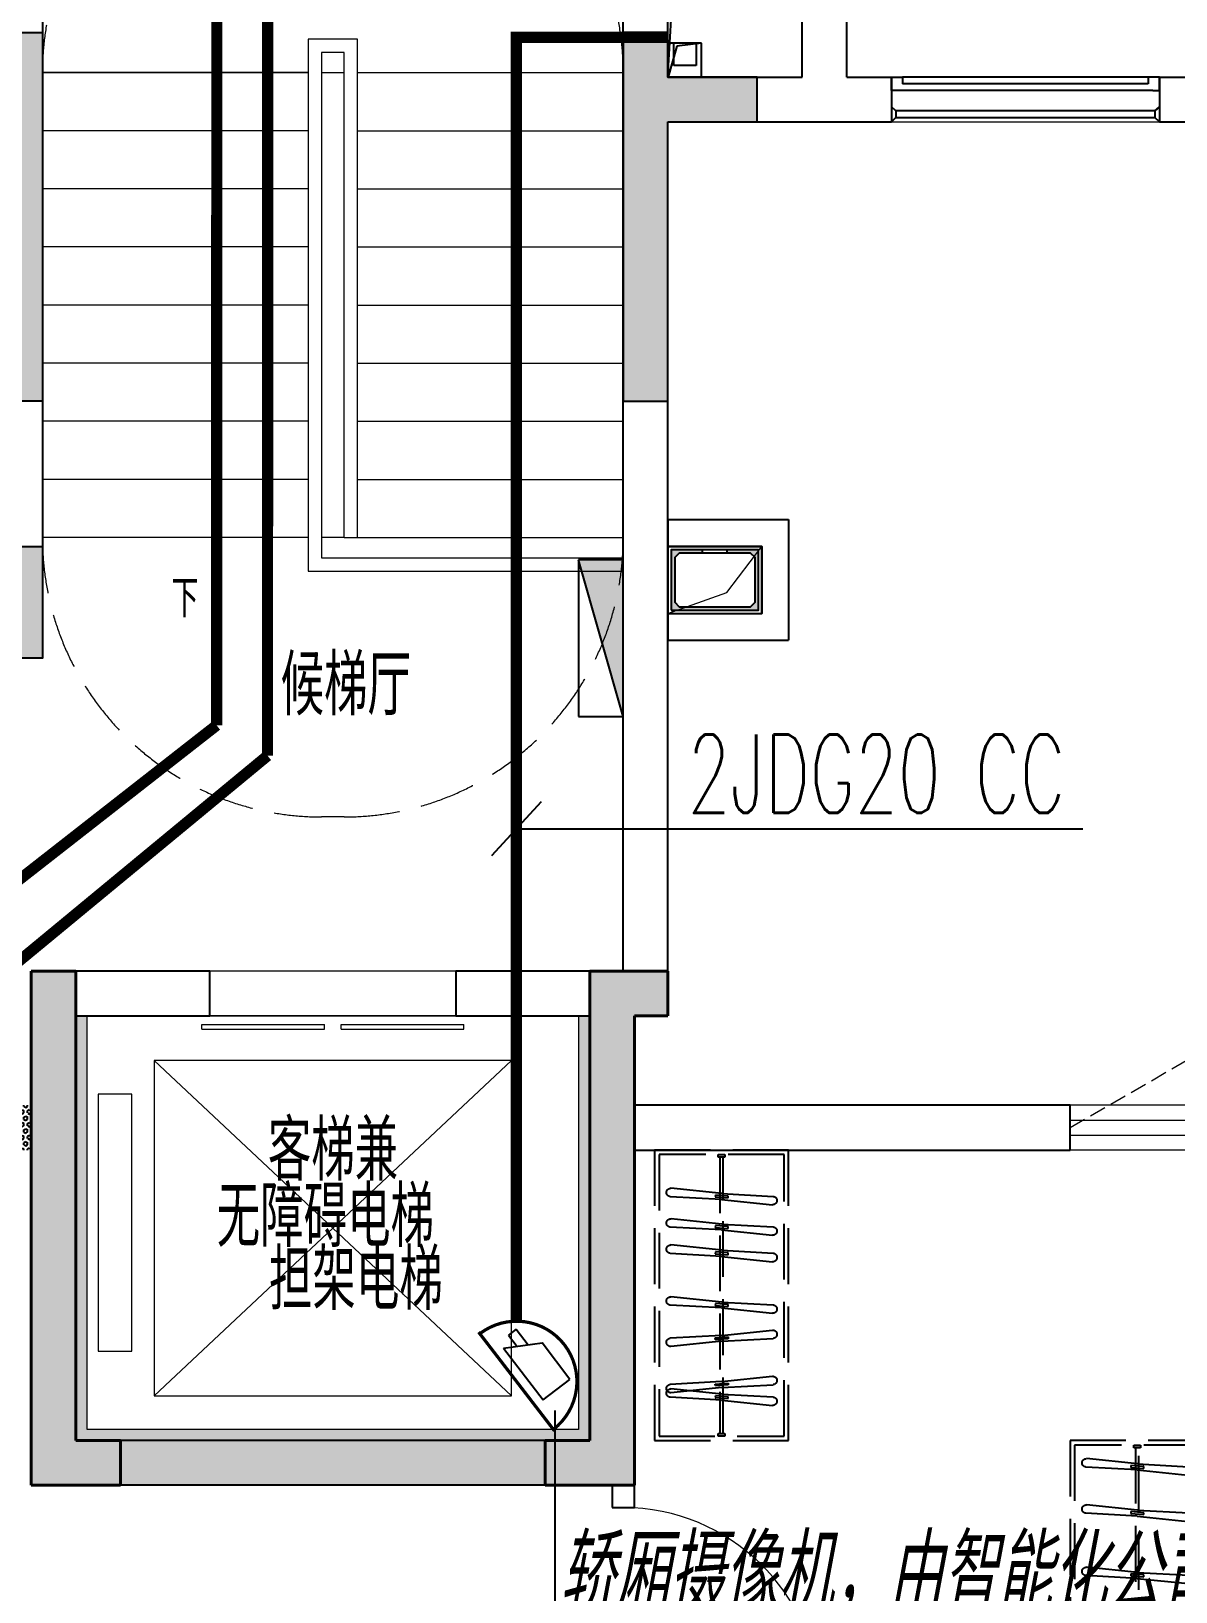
# Model space of a CAD drawing. Extents: x 3753737 to 4713801, y -857380 to 24339.
# Drawn here: x 4077063 to 4082186, y -793012 to -786031 of the extents above; entities that cross this region are included whole.
import ezdxf
from ezdxf.enums import TextEntityAlignment as Align

# ---------------------------------------------------------------- set-up
doc = ezdxf.new("R2010")
doc.units = 0
doc.header["$LTSCALE"] = 1000
doc.header["$MEASUREMENT"] = 0
doc.linetypes.add('A户型$0$DASH', pattern=[0.35, 0.25, -0.1])
doc.linetypes.add('DASH', pattern=[0.35, 0.25, -0.1])
doc.layers.get('0').update_dxf_attribs({"linetype": 'CONTINUOUS'})
for name, color, linetype in [('!!电气', 1, 'CONTINUOUS'), ('3-栏杆1', 252, 'CONTINUOUS'), ('5fur', 175, 'CONTINUOUS'), ('COLU', 7, 'CONTINUOUS'), ('DIM-照明', 7, 'CONTINUOUS'), ('EQUIP-安防', 3, 'CONTINUOUS'), ('EQUIP_消火栓', 7, 'CONTINUOUS'), ('LVTRY', 252, 'CONTINUOUS'), ('S-砼墙填充', 251, 'CONTINUOUS'), ('WALL', 252, 'CONTINUOUS'), ('WIRE-安防', 4, 'CONTINUOUS'), ('WIRE-照明', 2, 'CONTINUOUS'), ('WIRE-综合布线', 5, 'DASH'), ('保温', 6, 'CONTINUOUS'), ('看线', 185, 'CONTINUOUS'), ('铝合金', 144, 'CONTINUOUS')]:
    doc.layers.add(name, color=color, linetype=linetype)
for name, color, linetype, lineweight in [('3.5方案汇报，与郭总、侯月琴确定户型_t8$0$STAIR', 2, 'CONTINUOUS', 18), ('COLUMN', 252, 'CONTINUOUS', 40), ('DIM_SYMB', 252, 'CONTINUOUS', 20), ('PUB_HATCH', 8, 'CONTINUOUS', 9), ('PUB_TEXT', 7, 'CONTINUOUS', 20), ('STAIR', 252, 'CONTINUOUS', 20), ('WINDOW', 146, 'CONTINUOUS', 20), ('填充', 251, 'CONTINUOUS', 5), ('平面-看线', 252, 'CONTINUOUS', 15), ('立面-洞口示意', 252, 'CONTINUOUS', 13)]:
    doc.layers.add(name, color=color, linetype=linetype, lineweight=lineweight)
doc.styles.add('_TCH_DIM', font='SIMPLEX', dxfattribs={"bigfont": 'GBCBIG'})
doc.styles.add('_TEL_DIM', font='SIMPLEX', dxfattribs={"width": 0.8, "height": 3.5, "bigfont": 'HZTXT'})
doc.styles.add('HZTXT', font='gbeitc.shx', dxfattribs={"width": 0.8, "height": 400, "bigfont": 'hztxt.shx'})
doc.styles.get("Standard").update_dxf_attribs({"font": 'gbenor.shx', "bigfont": 'gbcbig.shx'})
pattern_1 = [(90, (0, 0), (-16.49778, 1e-15), [9.525, -19.05]), (210, (0, 0), (8.24889, -14.2874966), [9.525, -19.05]), (150, (6e-16, 9.525), (-8.24889, -14.2874966), [9.525, -19.05])]

# ---------------------------------------------------------------- blocks, each defined once
blk = doc.blocks.new('dfgdfgsf')
at = {"layer": '5fur', "color": 252, "linetype": 'A户型$0$DASH'}
for p, q in [((2086566.6, -1251032.2), (2086536.6, -1251032.2)), ((2086536.6, -1251032.2), (2086536.6, -1251044.2)), ((2086536.6, -1251044.2), (2086566.6, -1251044.2)), ((2086559.1, -1251044.2), (2086559.1, -1252280.2)), ((2086566.6, -1251044.2), (2086566.6, -1251032.2)), ((2086550, -1251207.2), (2086778, -1251183.4)), ((2086550, -1251207.2), (2086321.1, -1251219.5)), ((2086552.1, -1251233.2), (2086324, -1251257)), ((2086552.1, -1251233.2), (2086781, -1251221)), ((2086550, -1251343.9), (2086321.1, -1251356.2)), ((2086550, -1251343.9), (2086777.6, -1251320.2)), ((2086552.1, -1251369.9), (2086324, -1251393.8)), ((2086552.1, -1251369.9), (2086781, -1251357.7)), ((2086550, -1251460.9), (2086321.1, -1251473.2)), ((2086550, -1251460.9), (2086778, -1251437.1)), ((2086552.3, -1251488.9), (2086781, -1251474.7)), ((2086552.1, -1251488.9), (2086324, -1251512.8)), ((2086550, -1251692.8), (2086321.1, -1251705.1)), ((2086550, -1251692.8), (2086778, -1251669)), ((2086552, -1251718.8), (2086323.9, -1251742.7)), ((2086552.1, -1251718.8), (2086781, -1251706.6)), ((2086552.1, -1251841.5), (2086324, -1251817.7)), ((2086550, -1251867.5), (2086321.1, -1251855.3)), ((2086550, -1251867.5), (2086778, -1251891.4)), ((2086552.1, -1251841.5), (2086781, -1251853.8)), ((2086552.1, -1252048.4), (2086324, -1252024.5)), ((2086550, -1252074.4), (2086321.1, -1252062.1)), ((2086550, -1252104.9), (2086321.1, -1252117.2)), ((2086550, -1252074.4), (2086778, -1252098.2)), ((2086550, -1252104.9), (2086778, -1252081.1)), ((2086552.1, -1252048.4), (2086781, -1252060.6)), ((2086552.1, -1252130.9), (2086324, -1252154.8)), ((2086552.1, -1252130.9), (2086781, -1252118.7)), ((2086566.6, -1252280.2), (2086536.6, -1252280.2)), ((2086536.6, -1252280.2), (2086536.6, -1252292.2)), ((2086536.6, -1252292.2), (2086566.6, -1252292.2)), ((2086566.6, -1252292.2), (2086566.6, -1252280.2)), ((2084706.6, -1252332.2), (2084676.6, -1252332.2)), ((2084676.6, -1252332.2), (2084676.6, -1252344.2)), ((2084676.6, -1252344.2), (2084706.6, -1252344.2)), ((2084699.1, -1252344.2), (2084699.1, -1254380.2)), ((2084706.6, -1252344.2), (2084706.6, -1252332.2)), ((2084690, -1252416.9), (2084461.1, -1252429.1)), ((2084692.1, -1252442.9), (2084464, -1252466.7)), ((2084690, -1252416.9), (2084918.1, -1252393.1)), ((2084692.1, -1252442.9), (2084921, -1252430.7)), ((2084690, -1252623.7), (2084918.1, -1252599.9)), ((2084690, -1252623.7), (2084461.1, -1252636)), ((2084692.1, -1252649.7), (2084464, -1252673.6)), ((2084692.1, -1252649.7), (2084921, -1252637.5)), ((2084690, -1252902.5), (2084918.1, -1252878.7)), ((2084690, -1252902.5), (2084461.1, -1252914.8)), ((2084692, -1252928.5), (2084463.9, -1252952.3)), ((2084692.1, -1252928.5), (2084921, -1252916.3))]:
    blk.add_line(p, q, dxfattribs=at)
for points in [[(2086851.6, -1252312.2), (2086251.6, -1252312.2), (2086251.6, -1251012.2), (2086851.6, -1251012.2)], [(2086831.6, -1252292.2), (2086271.6, -1252292.2), (2086271.6, -1251032.2), (2086831.6, -1251032.2)], [(2086580, -1251222.3), (2086522.1, -1251226.9), (2086521.4, -1251218.2), (2086579.3, -1251213.6)], [(2086580, -1251359), (2086522.1, -1251363.6), (2086521.4, -1251354.9), (2086579.3, -1251350.4)], [(2086580, -1251476), (2086522.1, -1251480.6), (2086521.4, -1251471.9), (2086579.3, -1251467.4)], [(2086580, -1251707.9), (2086522.1, -1251712.5), (2086521.4, -1251703.8), (2086579.3, -1251699.2)], [(2086580, -1251852.5), (2086522.1, -1251847.9), (2086521.4, -1251856.6), (2086579.3, -1251861.1)], [(2086580, -1252059.3), (2086522.1, -1252054.7), (2086521.4, -1252063.4), (2086579.3, -1252068)], [(2086580, -1252120), (2086522.1, -1252124.6), (2086521.4, -1252115.9), (2086579.3, -1252111.4)], [(2084991.6, -1254412.2), (2084391.6, -1254412.2), (2084391.6, -1252312.2), (2084991.6, -1252312.2)], [(2084971.6, -1254392.2), (2084411.6, -1254392.2), (2084411.6, -1252332.2), (2084971.6, -1252332.2)], [(2084720, -1252432), (2084662.1, -1252436.6), (2084661.5, -1252427.9), (2084719.3, -1252423.3)], [(2084720, -1252638.8), (2084662.1, -1252643.4), (2084661.5, -1252634.7), (2084719.3, -1252630.1)], [(2084720, -1252917.6), (2084662.1, -1252922.2), (2084661.5, -1252913.5), (2084719.3, -1252908.9)]]:
    blk.add_lwpolyline(points, close=True, dxfattribs=at)
for points in [[(2086544.1, -1252280.2), (2086544.1, -1251044.2)], [(2084684.1, -1254380.2), (2084684.1, -1252344.2)]]:
    blk.add_lwpolyline(points, dxfattribs=at)
for centre, radius, start, end in [((2086779.5, -1251202.2), 18.8, 274.51246, 94.51246), ((2086322.5, -1251238.2), 18.8, 94.51246, 274.51246), ((2086779.5, -1251338.9), 18.8, 274.51246, 94.51246), ((2086322.5, -1251375), 18.8, 94.51246, 274.51246), ((2086323.5, -1251492.9), 19.9, 97.25134, 271.62727), ((2086779.5, -1251455.9), 18.8, 274.51246, 94.51246), ((2086779.5, -1251687.8), 18.8, 274.51246, 94.51246), ((2086322.4, -1251723.9), 18.8, 94.51246, 274.51246), ((2086322.5, -1251836.5), 18.8, 85.48754, 265.48754), ((2086779.5, -1251872.6), 18.8, 265.48754, 85.48754), ((2086322.5, -1252043.3), 18.8, 85.48754, 265.48754), ((2086779.5, -1252079.4), 18.8, 265.48754, 85.48754), ((2086779.5, -1252099.9), 18.8, 274.51246, 94.51246), ((2086322.5, -1252136), 18.8, 94.51246, 274.51246), ((2084919.5, -1252411.9), 18.8, 274.51246, 94.51246), ((2084919.5, -1252618.7), 18.8, 274.51246, 94.51246), ((2084919.5, -1252897.5), 18.8, 274.51246, 94.51246)]:
    blk.add_arc(centre, radius, start, end, dxfattribs=at)
blk = doc.blocks.new('GDGDGRD')
at = {"layer": 'PUB_HATCH'}
for points in [[(431966.6, 293615.4), (431616.6, 293615.4), (431616.6, 293415.4), (431766.6, 293415.4), (431766.6, 291315.4), (432166.6, 291315.4), (432166.6, 291515.4), (431966.6, 291515.4)], [(434266.6, 293615.4), (434266.6, 291515.4), (434066.6, 291515.4), (434066.6, 291315.4), (434466.6, 291315.4), (434466.6, 293415.4), (434466.6, 293415.4), (434466.6, 293615.4)]]:
    blk.add_hatch(color=256, dxfattribs=at).paths.add_polyline_path(points)
at = {"layer": 'S-砼墙填充'}
h = blk.add_hatch(color=252, dxfattribs=at)
h.dxf.hatch_style = 1
h.paths.add_polyline_path([(431616.6, 297415.4), (431216.6, 297415.4), (431216.6, 297615.4), (431616.6, 297615.4), (431616.6, 297815.4), (431816.6, 297815.4), (431816.6, 296165.4), (431616.6, 296165.4)])
h = blk.add_hatch(color=252, dxfattribs=at)
h.dxf.hatch_style = 1
h.paths.add_polyline_path([(434616.6, 297415.4), (435016.6, 297415.4), (435016.6, 297615.4), (434616.6, 297615.4), (434616.6, 297815.4), (434416.6, 297815.4), (434416.6, 296165.4), (434616.6, 296165.4)])
h = blk.add_hatch(color=252, dxfattribs=at)
h.dxf.hatch_style = 1
h.paths.add_polyline_path([(434916.6, 295015.6), (434916.6, 295215.6), (434616.6, 295215.6), (434616.6, 295515.6), (434416.6, 295515.6), (434416.6, 295015.6)])
at = {"layer": 'COLU', "color": 252}
for points in [[(431616.6, 297415.4), (431216.6, 297415.4), (431216.6, 297615.4), (431616.6, 297615.4), (431616.6, 297815.4), (431816.6, 297815.4), (431816.6, 296165.4), (431616.6, 296165.4), (431616.6, 297415.4)], [(434616.6, 297415.4), (435016.6, 297415.4), (435016.6, 297615.4), (434616.6, 297615.4), (434616.6, 297815.4), (434416.6, 297815.4), (434416.6, 296165.4), (434616.6, 296165.4), (434616.6, 297415.4)], [(434916.6, 295015.6), (434916.6, 295215.6), (434616.6, 295215.6), (434616.6, 295515.6), (434416.6, 295515.6), (434416.6, 295015.6)]]:
    blk.add_lwpolyline(points, close=True, dxfattribs=at)
at = {"layer": 'COLUMN', "color": 252}
for p, q in [((431966.6, 293615.4), (431616.6, 293615.4)), ((431616.6, 293615.4), (431616.6, 293415.4)), ((431966.6, 291515.4), (431966.6, 293615.4)), ((434266.6, 293615.4), (434266.6, 291515.4)), ((434466.6, 293615.4), (434266.6, 293615.4)), ((434466.6, 293415.4), (434466.6, 293615.4)), ((431616.6, 293415.4), (431766.6, 293415.4)), ((431766.6, 293415.4), (431766.6, 291315.4)), ((434466.6, 291315.4), (434466.6, 293415.4)), ((434466.6, 293415.4), (434466.6, 293415.4)), ((432166.6, 291515.4), (431966.6, 291515.4)), ((432166.6, 291315.4), (432166.6, 291515.4)), ((434266.6, 291515.4), (434066.6, 291515.4)), ((434066.6, 291515.4), (434066.6, 291315.4)), ((431766.6, 291315.4), (432166.6, 291315.4)), ((434066.6, 291315.4), (434466.6, 291315.4))]:
    blk.add_line(p, q, dxfattribs=at)
blk = doc.blocks.new('VXVXVXDVXDVXVDX')
at = {"layer": '保温', "linetype": 'Continuous', "ltscale": 10}
h = blk.add_hatch(dxfattribs=at)
h.set_pattern_fill('HEX', color=251, scale=10, angle=90, style=0)
h.set_pattern_definition(pattern_1)
h.paths.add_polyline_path([(435016.6, 292815.4), (435016.6, 293015.4), (434466.6, 293015.4), (434466.6, 292815.4)])
h = blk.add_hatch(dxfattribs=at)
h.set_pattern_fill('HEX', color=251, scale=10, angle=90, style=0)
h.set_pattern_definition(pattern_1)
h.paths.add_polyline_path([(434066.6, 291315.4), (434066.6, 291515.4), (432166.6, 291515.4), (432166.6, 291315.4)])
blk = doc.blocks.new('$TwtSys$00000434')
at = {"color": 252}
for p, q in [((-0.5, 0.5), (-0.5, -0.5)), ((-0.5, -0.5), (0.5, 0.5)), ((0.5, 0.5), (-0.5, 0.5)), ((0.5, -0.5), (0.5, 0.5)), ((-0.5, -0.5), (0.5, -0.5))]:
    blk.add_line(p, q, dxfattribs=at)
blk.add_solid([(0.5, -0.5), (0.5, 0.5), (-0.5, -0.5)], dxfattribs=at)
blk = doc.blocks.new('A$C1BAD4CCC')
at = {"layer": 'PUB_HATCH'}
blk.add_hatch(color=252, dxfattribs=at).paths.add_polyline_path([(15, -15), (15, -285), (155, -285), (155, -270), (50, -270), (30, -250), (30, -50), (50, -30), (370, -30), (390, -50), (390, -250), (370, -270), (265, -270), (265, -285), (405, -285), (405, -15)])
at = {"layer": 'LVTRY', "color": 252}
for p, q in [((155, -270), (155, -285)), ((265, -270), (265, -285))]:
    blk.add_line(p, q, dxfattribs=at)
for points in [[(420, 0), (0, 0), (0, -300), (420, -300)], [(405, -15), (15, -15), (15, -285), (405, -285)], [(50, -270), (370, -270), (390, -250), (390, -50), (370, -30), (50, -30), (30, -50), (30, -250), (50, -270)]]:
    blk.add_lwpolyline(points, close=True, dxfattribs=at)
at = {"layer": '立面-洞口示意', "color": 252}
blk.add_lwpolyline([(420, 0), (156.4, -93.9), (0, -300)], dxfattribs=at)
blk = doc.blocks.new('$DORLIB2D$00000127')
at = {"color": 0}
for points in [[(-0.5333, 0.7949), (-0.5333, 0.6904)], [(-0.0333, 0.7949), (-0.5333, 0.7949)], [(-0.0333, 0.7949), (-0.0333, 0.6904)], [(0.5333, 0.7949), (0.0333, 0.7949)], [(0.0333, 0.7949), (0.0333, 0.6904)], [(0.5333, 0.7949), (0.5333, 0.6904)], [(-0.0333, 0.6904), (-0.5333, 0.6904)], [(0.5333, 0.6904), (0.0333, 0.6904)], [(0.5, 0.5), (-0.5, 0.5)]]:
    blk.add_lwpolyline(points, dxfattribs=at)
blk = doc.blocks.new('$WINLIB2D$00000001')
at = {"color": 0}
for points in [[(-0.5, 0.5), (-0.5, -0.5)], [(-0.5, 0.5), (0.5, 0.5)], [(0.5, -0.5), (0.5, 0.5)], [(0.5, 0.1667), (-0.5, 0.1667)], [(0.5, -0.1667), (-0.5, -0.1667)], [(-0.5, -0.5), (0.5, -0.5)]]:
    blk.add_lwpolyline(points, dxfattribs=at)
blk = doc.blocks.new('$DorLib2D$00000001')
for p, q in [((0.45, 0.975), (0.5, 0.975)), ((0.45, 0), (0.45, 0.975)), ((0.5, 0), (0.5, 0.975)), ((0.5, 0), (0.45, 0))]:
    blk.add_line(p, q)
at = {"lineweight": 13}
blk.add_arc((0.475, 0), 0.975, 91.46928, 180, dxfattribs=at)
blk = doc.blocks.new('A$C100F5A36')
at = {"layer": '填充'}
h = blk.add_hatch(dxfattribs=at)
h.set_pattern_fill('隔热材料02', color=252, scale=100, style=0)
h.set_pattern_definition([(0, (-1149905.93, -622721.03), (0, 50), []), (0, (-1149905.93, -622704.364), (0, 50), []), (270, (-1149862.19, -622695.733), (50, -9e-15), [5.01775, -44.98225]), (270, (-1149899.65, -622695.733), (50, -9e-15), [5.01775, -44.98225]), (90, (-1149874.137, -622729.66), (-50, 3e-15), [5.01775, -44.98225]), (90, (-1149887.7, -622729.66), (-50, 3e-15), [5.01775, -44.98225]), (180, (-1149855.907, -622737.697), (-6e-15, -50), [50.02425, 0.02425]), (135, (-1149869.864, -622735.19), (3e-15, 49.99987405), [4.268, -66.44275]), (116.56505, (-1149822.882, -622732.17), (0.00011283, 49.99993342), [2.805, -108.9985]), (116.56505, (-1149872.882, -622732.17), (0.00011283, 49.99993342), [2.805, -108.9985]), (153.43495, (-1149814.847, -622737.697), (-0.0001128, 49.9999334), [5.61, -106.1935]), (153.43495, (-1149864.847, -622737.697), (-0.0001128, 49.9999334), [5.61, -106.1935]), (63.43495, (-1149824.137, -622724.644), (-0.00011283, 49.99993342), [26.714, -85.0895]), (63.43495, (-1149874.137, -622724.644), (-0.00011283, 49.99993342), [26.714, -85.0895]), (116.56505, (-1149812.19, -622695.733), (0.00011283, 49.99993342), [2.805, -108.9985]), (116.56505, (-1149862.19, -622695.733), (0.00011283, 49.99993342), [2.805, -108.9985]), (135, (-1149863.444, -622693.224), (3e-15, 49.99987405), [4.268, -66.44275]), (153.43495, (-1149816.462, -622690.206), (-0.0001128, 49.9999334), [5.61, -106.1935]), (153.43495, (-1149866.462, -622690.206), (-0.0001128, 49.9999334), [5.61, -106.1935]), (45, (-1149898.394, -622693.224), (0, 49.99987405), [4.268, -66.44275]), (63.43495, (-1149849.649, -622695.733), (-0.00011283, 49.99993342), [2.805, -108.9985]), (63.43495, (-1149899.649, -622695.733), (-0.00011283, 49.99993342), [2.805, -108.9985]), (26.56505, (-1149845.376, -622690.206), (0.0001128, 49.9999334), [5.61, -106.1935]), (26.56505, (-1149895.376, -622690.206), (0.0001128, 49.9999334), [5.61, -106.1935]), (116.56505, (-1149837.702, -622724.644), (0.00011283, 49.99993342), [26.714, -85.0895]), (116.56505, (-1149887.702, -622724.644), (0.00011283, 49.99993342), [26.714, -85.0895]), (45, (-1149891.974, -622735.19), (0, 49.99987405), [4.268, -66.44275]), (63.43495, (-1149838.956, -622732.17), (-0.00011283, 49.99993342), [2.805, -108.9985]), (63.43495, (-1149888.956, -622732.17), (-0.00011283, 49.99993342), [2.805, -108.9985]), (26.56505, (-1149846.99, -622737.697), (0.0001128, 49.9999334), [5.61, -106.1935]), (26.56505, (-1149896.99, -622737.697), (0.0001128, 49.9999334), [5.61, -106.1935])])
h.paths.add_polyline_path([(48202.5, -12082.4), (48152.5, -12082.4), (48152.5, -13982.4), (50452.5, -13982.4), (50452.5, -12082.4), (50402.5, -12082.4), (50402.5, -13932.4), (48202.5, -13932.4)])
at = {"layer": '3-栏杆1', "color": 252}
for p, q in [((51822.7, -8033.3), (51802.4, -8015.5)), ((51802.4, -8015.5), (51822.7, -8033.3)), ((52982.2, -8033.3), (53002.5, -8015.5)), ((53002.5, -8015.5), (52982.2, -8033.3)), ((51802.4, -8082.4), (51822.7, -8062.6)), ((52982.2, -8033.3), (51822.7, -8033.3)), ((51822.7, -8033.3), (51822.7, -8062.6)), ((51822.7, -8062.6), (52982.2, -8062.6)), ((52982.2, -8033.3), (52982.2, -8062.6)), ((52982.2, -8062.6), (53002.5, -8082.4)), ((53002.5, -8082.4), (52982.2, -8062.6))]:
    blk.add_line(p, q, dxfattribs=at)
at = {"layer": '3.5方案汇报，与郭总、侯月琴确定户型_t8$0$STAIR', "color": 252}
for p, q in [((48502.5, -12282.4), (50102.5, -13782.4)), ((50102.5, -12282.4), (48502.5, -13782.4))]:
    blk.add_line(p, q, dxfattribs=at)
for points in [[(50102.5, -13782.4), (50102.5, -12282.4), (48502.5, -12282.4), (48502.5, -13782.4)], [(48402.5, -13582.4), (48402.5, -12432.4), (48252.5, -12432.4), (48252.5, -13582.4)]]:
    blk.add_lwpolyline(points, close=True, dxfattribs=at)
at = {"layer": 'DIM_SYMB', "color": 252}
blk.add_lwpolyline([(48627.5, -10072.4, 0, 0, 0), (48627.5, -7147.4, 0, 0, 0), (49977.5, -7147.4, 0, 0, 0), (49977.5, -9662.4, 40, 0, 0), (49977.5, -9812.4, 0, 0, 0)], format="xyseb", dxfattribs=at)
at = {"layer": 'STAIR', "color": 252}
for p, q in [((48002.5, -6432.4), (48002.5, -7862.4)), ((50602.5, -7862.4), (50602.5, -6432.4)), ((49412.5, -7712.4), (49192.5, -7712.4)), ((49192.5, -7712.4), (49192.5, -10092.4)), ((49412.5, -9942.4), (49412.5, -7712.4)), ((49352.5, -7772.4), (49252.5, -7772.4)), ((49252.5, -7772.4), (49252.5, -10032.4)), ((49352.5, -9942.4), (49352.5, -7772.4)), ((48002.5, -7862.4), (48002.5, -9942.4)), ((49192.5, -7862.4), (48002.5, -7862.4)), ((48002.5, -7862.4), (49192.5, -7862.4)), ((49252.5, -7862.4), (49252.5, -9942.4)), ((49252.5, -7862.4), (49352.5, -7862.4)), ((49352.5, -9942.4), (49352.5, -7862.4)), ((49412.5, -7862.4), (50602.5, -7862.4)), ((49412.5, -7862.4), (50602.5, -7862.4)), ((50602.5, -9942.4), (50602.5, -7862.4)), ((49192.5, -8122.4), (48002.5, -8122.4)), ((49412.5, -8122.4), (50602.5, -8122.4)), ((49192.5, -8382.4), (48002.5, -8382.4)), ((49412.5, -8382.4), (50602.5, -8382.4)), ((49192.5, -8642.4), (48002.5, -8642.4)), ((49412.5, -8642.4), (50602.5, -8642.4)), ((49192.5, -8902.4), (48002.5, -8902.4)), ((49412.5, -8902.4), (50602.5, -8902.4)), ((49192.5, -9162.4), (48002.5, -9162.4)), ((49412.5, -9162.4), (50602.5, -9162.4)), ((49192.5, -9422.4), (48002.5, -9422.4)), ((49412.5, -9422.4), (50602.5, -9422.4)), ((49192.5, -9682.4), (48002.5, -9682.4)), ((49412.5, -9682.4), (50602.5, -9682.4)), ((49192.5, -9942.4), (48002.5, -9942.4)), ((49352.5, -9942.4), (49252.5, -9942.4)), ((49352.5, -9942.4), (49412.5, -9942.4)), ((49352.5, -9942.4), (49412.5, -9942.4)), ((49412.5, -9942.4), (50602.5, -9942.4)), ((49252.5, -10032.4), (50602.5, -10032.4)), ((50602.5, -10032.4), (50602.5, -10092.4)), ((49192.5, -10092.4), (50602.5, -10092.4))]:
    blk.add_line(p, q, dxfattribs=at)
at = {"layer": 'STAIR', "color": 252, "linetype": 'DASH'}
for points in [[(50602.5, -7862.4, 0.414214), (49352.5, -6612.4), (49252.5, -6612.4, 0.414214), (48002.5, -7862.4)], [(50602.5, -9942.4, -0.414214), (49352.5, -11192.4), (49252.5, -11192.4, -0.414214), (48002.5, -9942.4)]]:
    blk.add_lwpolyline(points, format="xyb", dxfattribs=at)
at = {"layer": 'WALL', "color": 252}
for p, q in [((51602.5, -7882.4), (51602.5, -6232.4)), ((48002.5, -6432.4), (48002.5, -7982.4)), ((50602.5, -7982.4), (50602.5, -6432.4)), ((50802.5, -7882.4), (50802.5, -6432.4)), ((51402.5, -7882.4), (51402.5, -6432.4)), ((50802.5, -7882.4), (51402.5, -7882.4)), ((51602.5, -7882.4), (51802.5, -7882.4)), ((51802.5, -7882.4), (51802.5, -8082.4)), ((53002.5, -7882.4), (53702.5, -7882.4)), ((53002.5, -7882.4), (53002.5, -8082.4)), ((48002.5, -7982.4), (48002.5, -10382.1)), ((50602.5, -11882.4), (50602.5, -7982.4)), ((50802.5, -8082.4), (51502.5, -8082.4)), ((50802.5, -12082.4), (50802.5, -8082.4)), ((51502.5, -8082.4), (51802.5, -8082.4)), ((53002.5, -8082.4), (53502.5, -8082.4)), ((50802.5, -9861.9), (51342.5, -9861.9)), ((50802.5, -9861.9), (50802.5, -9981.9)), ((51342.5, -9861.9), (51342.5, -10401.9)), ((50802.5, -9981.9), (51222.5, -9981.9)), ((51222.5, -9981.9), (51222.5, -10281.9)), ((50802.5, -10281.9), (51222.5, -10281.9)), ((50802.5, -10281.9), (50802.5, -10401.9)), ((48002.5, -10382.1), (48002.5, -10482.1)), ((50802.5, -10401.9), (51342.5, -10401.9)), ((48002.5, -10482.1), (47802.5, -10482.1)), ((48752.5, -11882.4), (47952.5, -11882.4)), ((48752.5, -12082.4), (48752.5, -11882.4)), ((50552.5, -11882.4), (49852.5, -11882.4)), ((49852.5, -11882.4), (49852.5, -12082.4)), ((50602.5, -11882.4), (50552.5, -11882.4)), ((48152.5, -12082.4), (48152.5, -12582.4)), ((48152.5, -12082.4), (48752.5, -12082.4)), ((49852.5, -12082.4), (50452.5, -12082.4)), ((50452.5, -12582.4), (50452.5, -12082.4)), ((50802.5, -12082.4), (50652.5, -12082.4)), ((50652.5, -12482.4), (50652.5, -12082.4)), ((52602.5, -12482.4), (50652.5, -12482.4)), ((52602.5, -12682.4), (52602.5, -12482.4)), ((48152.5, -12582.4), (48152.5, -13982.4)), ((50452.5, -13982.4), (50452.5, -12582.4)), ((50652.5, -14082.4), (50652.5, -12682.4)), ((50652.5, -12682.4), (52602.5, -12682.4)), ((50452.5, -13982.4), (48152.5, -13982.4)), ((50652.5, -14282.4), (50652.5, -14082.4)), ((50552.5, -14182.4), (47952.5, -14182.4)), ((50552.5, -14182.4), (50552.5, -14282.4)), ((50552.5, -14282.4), (50652.5, -14282.4))]:
    blk.add_line(p, q, dxfattribs=at)
at = {"layer": 'WINDOW', "color": 252}
for p, q in [((49852.5, -11882.4), (48752.5, -11882.4)), ((49852.5, -12082.4), (48752.5, -12082.4))]:
    blk.add_line(p, q, dxfattribs=at)
at = {"layer": 'WINDOW', "color": 252, "linetype": 'DASH', "ltscale": 0.3}
blk.add_lwpolyline([(52602.5, -12582.4), (53295.3, -12182.4, -0.131652), (53402.5, -12582.4)], format="xyb", dxfattribs=at)
at = {"layer": '填充', "color": 252}
blk.add_lwpolyline([(48202.5, -12082.4), (48152.5, -12082.4), (48152.5, -13982.4), (50452.5, -13982.4), (50452.5, -12082.4), (50402.5, -12082.4), (50402.5, -13932.4), (48202.5, -13932.4)], close=True, dxfattribs=at)
at = {"layer": '平面-看线', "color": 252}
blk.add_line((51802.5, -8082.4), (53002.5, -8082.4), dxfattribs=at)
at = {"layer": '看线', "color": 252, "ltscale": 0.5}
blk.add_lwpolyline([(50802.5, -7882.4), (50877.4, -6565.3), (51402.5, -6432.4)], dxfattribs=at)
at = {"layer": '铝合金', "color": 252}
for points in [[(51832.5, -7942.4), (51802.5, -7942.4), (51802.5, -7882.4), (51852.5, -7882.4), (51852.5, -7912.4)], [(51802.5, -7912.4), (51802.5, -7882.4), (51852.5, -7882.4), (51852.5, -7892.4), (51852.5, -7892.4), (51852.5, -7912.4)], [(52952.5, -7882.4), (51852.5, -7882.4)], [(52972.5, -7942.4), (53002.5, -7942.4), (53002.5, -7882.4), (52952.5, -7882.4), (52952.5, -7912.4)], [(53002.5, -7912.4), (53002.5, -7882.4), (52952.5, -7882.4), (52952.5, -7892.4), (52952.5, -7892.4), (52952.5, -7912.4)], [(52972.5, -7942.4), (51832.5, -7942.4)], [(52952.5, -7912.4), (51852.5, -7912.4)]]:
    blk.add_lwpolyline(points, dxfattribs=at)
at = {"color": 252, "xscale": -1}
for name in ['GDGDGRD', 'VXVXVXDVXDVXVDX']:
    blk.add_blockref(name, (482419, -305497.8), dxfattribs=at)
at = {"color": 252, "rotation": 180}
blk.add_blockref('A$C1BAD4CCC', (51222.5, -10281.9), dxfattribs=at)
at = {"layer": 'EQUIP_消火栓', "color": 252, "xscale": 700, "yscale": 200, "zscale": 700, "rotation": 89.9999999999792}
blk.add_blockref('$TwtSys$00000434', (50502.5, -10392.4), dxfattribs=at)
at = {"layer": 'WINDOW', "color": 252}
for name, p, xscale, yscale, zscale, rotation in [('$DORLIB2D$00000127', (49302.5, -11982.4), 1100, 200, 1100, 180), ('$WINLIB2D$00000001', (53802.5, -12582.4), 2400, 200, 2400, 179.9999999873282), ('$DorLib2D$00000001', (50602.5, -14732.4), -900, -900, -900, 90.000000007019)]:
    blk.add_blockref(name, p, dxfattribs=dict(at, xscale=xscale, yscale=yscale, zscale=zscale, rotation=rotation))
at = {"layer": 'WINDOW', "color": 252, "xscale": -1}
blk.add_blockref('dfgdfgsf', (2137594, 1238329.8), dxfattribs=at)
at = {"layer": 'DIM_SYMB', "color": 7, "style": '_TCH_DIM'}
blk.add_text('下', height=168.8, dxfattribs=at).set_placement((48580, -10299.9))
at = {"layer": 'PUB_TEXT', "color": 252}
for s, p in [('候梯厅', (49068.7, -10738)), ('客梯兼', (49011.6, -12820.3)), ('无障碍电梯', (48783, -13116.1)), ('担架电梯', (49017, -13397.6))]:
    blk.add_text(s, height=270.07, dxfattribs=at).set_placement(p)
blk = doc.blocks.new('A$C04F44ECC')
at = {"layer": '!!电气'}
for p, q in [((0, 0), (-300, 0)), ((-300, 0), (-300, -300)), ((-250, -200), (-250, 0)), ((0, 0), (-223, -27)), ((-50, 0), (-50, -200)), ((0, -300), (0, 0)), ((-223, -27), (-300, -300)), ((-50, -200), (-250, -200)), ((-300, -300), (0, -300))]:
    blk.add_line(p, q, dxfattribs=at)
blk = doc.blocks.new('$equip$00002731')
for p, q in [((0.75, 0), (-0.75, 0)), ((-0.427, -0.123), (-0.187, -0.543)), ((-0.427, -0.123), (0.383, -0.123)), ((0.383, -0.123), (0.383, -0.543)), ((-0.517, -0.273), (-0.341, -0.273)), ((-0.517, -0.393), (-0.517, -0.273)), ((-0.517, -0.393), (-0.273, -0.393)), ((0.383, -0.543), (-0.187, -0.543))]:
    blk.add_line(p, q)
at = {"const_width": 0.04}
for points in [[(-0.75, 0), (-0.775, 0)], [(0.75, 0), (0.775, 0)]]:
    blk.add_lwpolyline(points, dxfattribs=at)
blk.add_lwpolyline([(0.75, 0, -1), (-0.75, 0), (0.75, 0), (0.75, 0, -1), (-0.75, 0, -1.517539)], format="xyb", dxfattribs=at)
blk.add_arc((0, 0), 0.75, 180, 0)
for p in [(0, 0), (0.75, 0), (-0.75, -0.005), (0, -0.75)]:
    blk.add_point(p)
at = {"color": 7, "flags": 1}
for tag in ['A', 'REMARK']:
    blk.add_attdef(tag, text='', height=0.00002, dxfattribs=at).set_placement((0, 0), align=Align.MIDDLE_CENTER)

msp = doc.modelspace()

# ---------------------------------------------------------------- block references
at = {"layer": '!!电气'}
msp.add_blockref('A$C100F5A36', (4029111, -778353.6), dxfattribs=at)

# ---------------------------------------------------------------- next in the draw order: linework, layer by layer
at = {"layer": '!!电气', "color": 7}
for p, q in [((4079345.7, -789478.8), (4079123.6, -789720.1)), ((4079234.7, -789599.5), (4081769.7, -789599.5))]:
    msp.add_line(p, q, dxfattribs=at)
at = {"layer": 'WIRE-安防', "color": 6, "const_width": 50}
for points in [[(4077893.4, -789136), (4077894.2, -785850.6)], [(4079234.7, -791802.8), (4079234.7, -786058.4), (4079913.5, -786058.4)], [(4075249.9, -791202), (4077893.4, -789136)]]:
    msp.add_lwpolyline(points, dxfattribs=at)
at = {"layer": 'WIRE-照明', "color": 3}
msp.add_line((4079407.4, -792202.1), (4079407.4, -793181.4), dxfattribs=at)
at = {"layer": 'WIRE-综合布线', "color": 4, "const_width": 50}
for points in [[(4078121.3, -789272.1), (4078121.8, -785947.4)], [(4074986.3, -791861.5), (4078121.3, -789272.1)]]:
    msp.add_lwpolyline(points, dxfattribs=at)

# ---------------------------------------------------------------- next in the draw order: block references
at = {"xscale": 0.5, "yscale": 0.5, "zscale": 0.5}
msp.add_blockref('A$C04F44ECC', (4080064.3, -786084.2), dxfattribs=at)
at = {"layer": 'EQUIP-安防', "linetype": 'ByBlock', "ltscale": 2, "xscale": -359.9999999999999, "yscale": 360.0000000000001, "zscale": 360, "rotation": 127.5472824353654}
msp.add_blockref('$equip$00002731', (4079235.9, -792071.9), dxfattribs=at)

# ---------------------------------------------------------------- next in the draw order: texts
at = {"layer": 'DIM-照明', "color": 7}
for s, style, width, p in [('2JDG20 CC', '_TEL_DIM', 0.64, (4080001.5, -789527.6)), ('轿厢摄像机，由智能化公司深化设计完成', 'HZTXT', 0.7, (4079422.9, -793110.9))]:
    msp.add_text(s, height=350, dxfattribs=dict(at, style=style, width=width)).set_placement(p)

doc.saveas('drawing.dxf')
